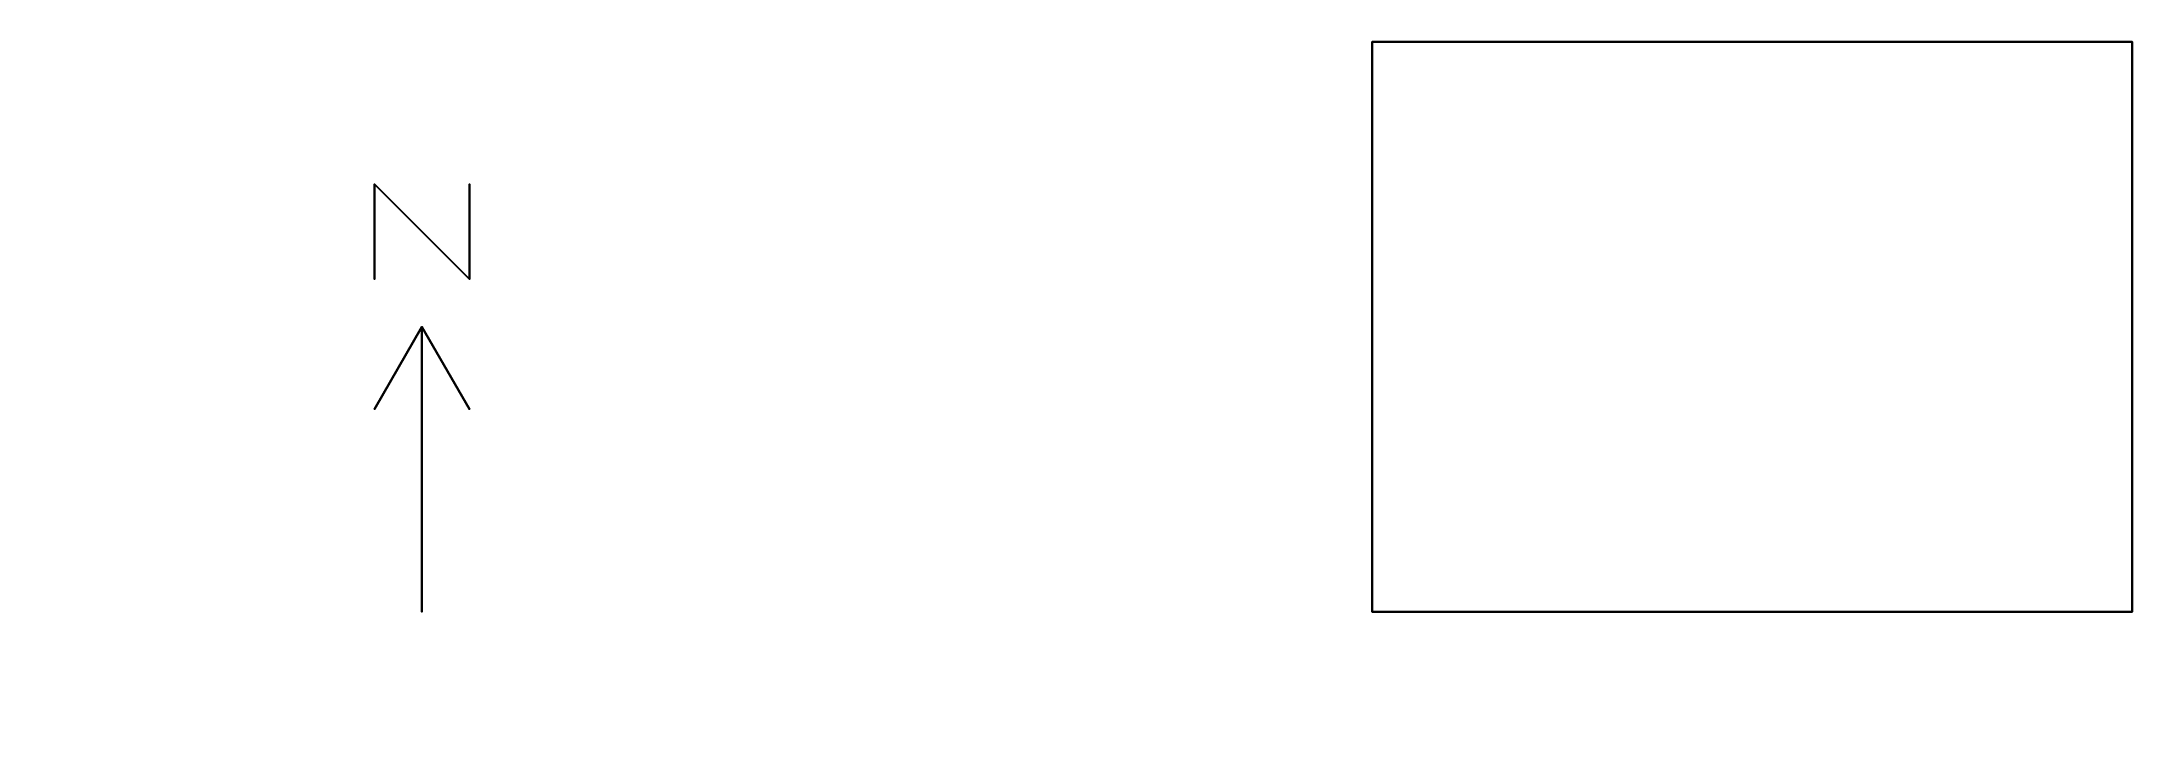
# Model space of a CAD drawing. Header units: metres. Extents: x -14 to 8, y -1.1 to 6.
import ezdxf

# ---------------------------------------------------------------- set-up
doc = ezdxf.new("R2010")
doc.units = ezdxf.units.M

msp = doc.modelspace()

# ---------------------------------------------------------------- linework, layer by layer
at = {"layer": '1', "color": 3}
for points in [[(-10.5, 4.5, 0.1), (-10.5, 4.5), (-10.5, 3.5), (-10.5, 3.5, 0.1)], [(-10.5, 4.5, 0.1), (-10.5, 4.5), (-9.5, 3.5), (-9.5, 3.5, 0.1)], [(-9.5, 4.5, 0.1), (-9.5, 4.5), (-9.5, 3.5), (-9.5, 3.5, 0.1)], [(-10, 3, 0.1), (-10, 3), (-10.5, 2.13397), (-10.5, 2.13397, 0.1)], [(-10, 3, 0.1), (-10, 3), (-10, 0), (-10, 0, 0.1)], [(-10, 3, 0.1), (-10, 3), (-9.5, 2.13397), (-9.5, 2.13397, 0.1)]]:
    msp.add_3dface(points, dxfattribs=at)
at = {"layer": 'ZONE_ONE', "color": 43}
for points in [[(8, 6, 2.7), (8, 6), (0, 6), (0, 6, 2.7)], [(0, 6, 2.7), (0, 6), (0, 0), (0, 0, 2.7)], [(8, 0, 2.7), (8, 0), (8, 6), (8, 6, 2.7)], [(0, 0, 2.7), (0, 0), (8, 0), (8, 0, 2.7)]]:
    msp.add_3dface(points, dxfattribs=at)
at = {"layer": 'ZONE_ONE', "color": 8}
msp.add_3dface([(0, 0), (0, 6), (8, 6), (8, 0)], dxfattribs=at)
at = {"layer": 'ZONE_ONE', "color": 15}
msp.add_3dface([(0, 6, 2.7), (0, 0, 2.7), (8, 0, 2.7), (8, 6, 2.7)], dxfattribs=at)
at = {"layer": 'ZONE_ONE', "color": 143}
for points in [[(0, 4.5, 2.35), (0, 4.5, 0.35), (0, 1.5, 0.35), (0, 1.5, 2.35)], [(8, 1.5, 2.35), (8, 1.5, 0.35), (8, 4.5, 0.35), (8, 4.5, 2.35)]]:
    msp.add_3dface(points, dxfattribs=at)

doc.saveas('drawing.dxf')
